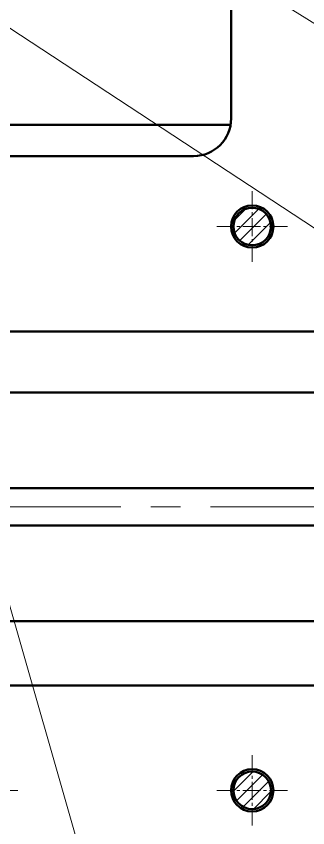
# Model space of a CAD drawing. Header units: millimetres. Extents: x 75 to 4670, y -59 to 2493.
# Drawn here: x 679.6 to 772.6, y 397.7 to 656.8 of the extents above; entities that cross this region are included whole.
import ezdxf

# ---------------------------------------------------------------- set-up
doc = ezdxf.new("R2010")
doc.units = ezdxf.units.MM
doc.header["$LTSCALE"] = 3
doc.linetypes.add('CENTER2', pattern=[28.575, 19.05, -3.175, 3.175, -3.175])
doc.linetypes.add('CENTERX2', pattern=[101.6, 63.5, -12.7, 12.7, -12.7])
for name, color, linetype, lineweight in [('副本(1) 中心标记（ISO）', 1, 'CENTER2', 13), ('副本(1) 中心线 (ISO)', 1, 'CENTERX2', 13), ('副本(1) 可见窄的 (ISO)', 7, 'Continuous', 15), ('副本(1) 符号 (ISO)', 7, 'Continuous', 15), ('可见 (ISO)', 7, 'Continuous', 50)]:
    doc.layers.add(name, color=color, linetype=linetype, lineweight=lineweight)
pattern_1 = [(45, (0, 0), (-2.020558, 2.020558), [])]

msp = doc.modelspace()

# ---------------------------------------------------------------- hatches: boundary and pattern name
at = {"layer": '副本(1) 可见窄的 (ISO)'}
h = msp.add_hatch(dxfattribs=at)
h.set_pattern_fill('ANSI31', color=256, scale=22.86, style=0)
h.set_pattern_definition(pattern_1)
edge = h.paths.add_edge_path()
edge.add_ellipse((754.869, 589.691), major_axis=(5.196, -3), ratio=1, start_angle=0, end_angle=360)
h = msp.add_hatch(dxfattribs=at)
h.set_pattern_fill('ANSI31', color=256, scale=22.86, style=0)
h.set_pattern_definition(pattern_1)
edge = h.paths.add_edge_path()
edge.add_ellipse((754.869, 409.691), major_axis=(5.196, -3), ratio=1, start_angle=0, end_angle=360)

# ---------------------------------------------------------------- linework, layer by layer
at = {"layer": '副本(1) 中心标记（ISO）', "linetype": 'CENTER2', "ltscale": 0.1}
for p, q in [((754.869, 600.941), (754.869, 578.441)), ((766.119, 589.691), (743.619, 589.691)), ((754.869, 420.941), (754.869, 398.441)), ((680.119, 409.691), (657.619, 409.691)), ((766.119, 409.691), (743.619, 409.691))]:
    msp.add_line(p, q, dxfattribs=at)
at = {"layer": '副本(1) 中心线 (ISO)', "linetype": 'CENTER2'}
msp.add_line((655.823, 500.191), (805.145, 500.191), dxfattribs=at)
at = {"layer": '副本(1) 符号 (ISO)'}
for p, q in [((839.9, 613.93), (374.771, 903.51)), ((834, 550.248), (375.042, 851.643)), ((677.254, 469.646), (754.234, 200.281))]:
    msp.add_line(p, q, dxfattribs=at)
at = {"layer": '可见 (ISO)'}
for p, q in [((748.149, 624.191), (748.149, 846.191)), ((747.981, 622.191), (663.868, 622.191)), ((736.149, 612.191), (663.868, 612.191)), ((634.868, 556.191), (804.868, 556.191)), ((648.868, 536.691), (814.868, 536.691)), ((665.801, 506.191), (711.027, 506.191)), ((711.027, 506.191), (800.645, 506.191)), ((711.027, 494.191), (665.801, 494.191)), ((800.645, 494.191), (711.027, 494.191)), ((814.868, 463.691), (648.868, 463.691)), ((812.868, 443.191), (638.868, 443.191))]:
    msp.add_line(p, q, dxfattribs=at)
for centre, radius in [((754.869, 589.691), 6.75), ((754.869, 589.691), 6), ((754.869, 409.691), 6.75), ((754.869, 409.691), 6)]:
    msp.add_circle(centre, radius, dxfattribs=at)
msp.add_arc((736.149, 624.191), 12, 270, 0, dxfattribs=at)

doc.saveas('drawing.dxf')
